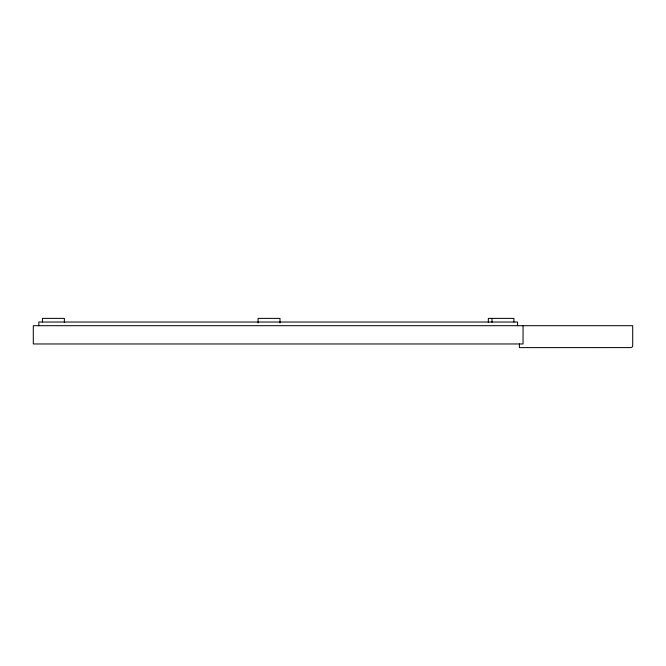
<?xml version="1.0" encoding="UTF-8"?>
<svg xmlns="http://www.w3.org/2000/svg" width="666" height="666" viewBox="0 0 666 666"><rect width="100%" height="100%" fill="white"/><g stroke="black" fill="none" stroke-linecap="round" stroke-linejoin="round"><path stroke-width="1" d="M523.051 325.691L523.051 343.964L33.3 343.964L33.3 325.691L632.7 325.691L632.7 345.796L632.275 346.969L631.193 347.594L519.397 347.619L519.397 343.964M517.574 325.691L517.574 322.036L38.786 322.036L38.786 325.691M513.919 322.036L513.919 318.381L488.336 318.381L488.336 322.319M491.991 318.381L491.991 322.319M280.003 322.952L280.003 318.381L258.075 318.381L258.075 322.952M64.369 322.319L64.369 318.381L42.441 318.381L42.441 322.036"/></g></svg>
